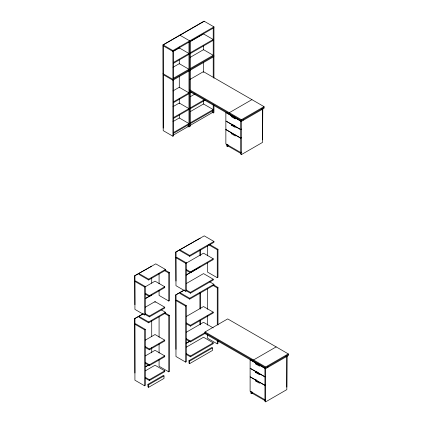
<?xml version="1.0" encoding="UTF-8"?>
<svg xmlns="http://www.w3.org/2000/svg" width="423" height="423" viewBox="0 0 423 423"><rect width="100%" height="100%" fill="white"/><g stroke="black" fill="none" stroke-linecap="round" stroke-linejoin="round"><path stroke-width="0.63" d="M163.199 128.1L162.998 44.849L204.045 21.15L213.943 26.866L213.943 78.271M204.246 21.266L163.199 44.965L163.199 130.617L172.896 136.217L173.626 135.794L173.626 79.815M162.998 44.849L172.896 50.564L213.943 26.866M213.943 27.707L172.896 51.405L163.199 45.806M173.023 51.516L179.278 47.905L188.975 53.504L173.626 62.366M190.419 41.475L203.521 33.909L213.218 39.508L190.429 52.663M173.626 63.207L188.975 54.345M190.429 53.504L213.218 40.349M173.023 67.283L179.278 63.672L188.975 69.272L173.626 78.133M190.419 57.242L203.521 49.676L213.218 55.276L190.429 68.431M213.943 55.693L172.896 79.392L162.998 73.681M213.943 56.534L172.896 80.233L163.199 74.638M189.864 79.487L203.442 71.651L264.042 106.638L264.042 108.32L241.417 121.38L189.959 91.669M173.023 90.892L179.278 87.281L188.975 92.875L173.626 101.742M173.626 102.578L188.975 93.716M190.429 92.875L191.571 92.219M173.023 106.659L179.278 103.048L188.975 108.642L173.626 117.509M190.419 96.618L194.977 93.985M190.429 107.807L204.674 99.585M173.626 118.35L188.975 109.483M190.429 108.648L205.24 100.092M173.023 121.586L179.278 117.975L188.975 123.574L173.626 132.436M190.419 111.545L203.521 103.979L213.218 109.578L190.429 122.733M173.626 133.277L188.975 124.415M190.429 123.574L213.218 110.419M173.467 135.048L188.251 126.514L188.251 124.621M190.271 125.345L212.489 112.518L212.489 110.63M187.833 126.276L188.975 126.932L190.429 126.091L190.429 70.112M212.076 112.28L213.218 112.936L213.943 112.518L213.943 105.274M251.923 99.643L229.298 112.703L229.298 113.544M241.417 129.078L240.692 129.496L225.861 120.936L225.861 112.539L231.254 115.653L231.254 116.589L231.984 116.166L235.521 118.207M241.417 137.618L240.692 138.035L225.861 129.475L225.861 121.078L231.254 124.193L231.254 125.123L231.984 124.706L235.521 126.747M189.943 89.983L241.417 119.698L264.042 106.638M264.042 107.479L241.417 120.539L189.943 90.823M241.417 152.079L240.692 152.497L225.861 143.936L225.861 129.612L226.591 129.195M231.254 116.589L235.294 118.921L235.294 117.985L240.692 121.1L241.417 120.682M225.861 129.612L231.254 132.727L231.254 133.663L231.984 133.24L235.521 135.281M231.254 125.123L235.294 127.455L235.294 126.525L240.692 129.639L241.417 129.216M231.254 133.663L235.294 135.995L235.294 135.059L240.692 138.173L241.417 137.755M226.591 144.084L226.591 146.035L227.315 146.453L228.462 145.798M262.588 139.854L262.789 108.859M240.692 138.173L240.692 154.178L241.417 154.596L262.588 142.371L262.588 108.975M134.921 304.724L134.715 275.775L151.725 266.189M175.968 281.025L175.767 252.076L200.206 238.197M134.715 275.775L155.764 263.857L165.462 269.451L165.462 270.292L148.658 279.994L138.961 274.4L138.961 273.559L148.658 279.159L165.462 269.451M175.767 252.076L204.246 235.865L213.943 241.464L213.943 242.3L189.705 256.296L180.008 250.702L180.008 249.861L189.705 255.46L213.943 241.464M145.343 286.572L135.646 280.978L134.921 281.395L144.613 286.995L145.343 286.572L145.343 314.564L144.613 314.987L134.921 309.387L134.921 275.891M164.214 270.413L168.777 273.047L169.501 272.624L169.501 300.616L168.777 301.039L159.08 295.439L159.08 290.231M186.39 262.873L176.692 257.279L175.968 257.697L185.665 263.296L186.39 262.873L186.39 290.865L185.665 291.288L175.968 285.689L175.968 252.193M145.375 286.741L155.04 281.163L164.737 286.762L164.737 287.603L149.382 296.465L145.39 294.159M186.432 263.037L203.521 253.171L213.218 258.77L213.218 259.611L190.429 272.766L186.437 270.461M208.703 244.78L217.258 249.718L217.982 249.3L217.982 277.292L217.258 277.71L207.561 272.111L207.561 262.35M145.39 293.319L149.382 295.624L164.737 286.762M186.437 269.62L190.429 271.926L213.218 258.77M145.924 298.136L149.842 295.873M186.474 274.723L189.293 273.094M190.424 272.444L196.061 269.192M145.565 298.575L151.725 295.016M186.115 275.167L200.005 266.913M145.375 307.177L155.04 301.594L164.737 307.193L164.737 308.034L149.382 316.896L145.39 314.59M186.432 283.473L203.521 273.607L213.218 279.201L213.218 280.042L190.429 293.197L186.437 290.892M134.921 373.017L134.715 318.598L143.122 313.75M175.968 349.319L175.767 294.9L184.222 290.019M134.715 318.598L143.439 313.797M175.767 294.9L184.423 290.136M145.39 313.755L149.382 316.06L164.737 307.193M186.437 290.056L190.429 292.362L213.218 279.201M148.658 321.982L165.462 312.28L165.462 313.12L148.658 322.823L138.961 317.224L138.961 316.383L148.658 321.982L148.658 322.823M189.705 298.284L213.943 284.288L213.943 285.128L189.705 299.124L180.008 293.525L180.008 292.684L189.705 298.284L189.705 299.124M145.343 329.401L135.646 323.801L134.921 324.224L144.613 329.818L145.343 329.401L145.343 385.385L144.613 385.802L134.921 380.203L134.921 318.715M164.214 313.237L168.777 315.87L169.501 315.452L169.501 371.431L168.777 371.854L159.08 366.255L159.08 359.672M186.39 305.702L176.692 300.103L175.968 300.526L185.665 306.12L186.39 305.702L186.39 361.681L185.665 362.104L175.968 356.504L175.968 295.016M212.695 285.245L217.258 287.883L217.982 287.46L217.982 325.001M145.375 340.113L155.04 334.53L164.737 340.129L164.737 340.97L149.382 349.832L145.39 347.526M186.432 316.409L203.521 306.543L213.218 312.142L213.218 312.978L190.429 326.133L186.437 323.828M145.39 346.691L149.382 348.996L164.737 340.129M186.437 322.992L190.429 325.298L213.218 312.142M145.375 355.88L155.04 350.302L164.737 355.896L164.737 356.737L149.382 365.604L145.39 363.299M186.432 332.177L203.521 322.31L213.218 327.91M205.055 331.965L227.68 318.905L288.285 353.892L288.285 355.574L265.66 368.634L205.055 333.647L205.055 331.965L265.66 366.953L288.285 353.892M145.364 366.757L148.722 364.816M186.474 343.021L189.858 341.065M145.565 366.873L148.922 364.933M186.115 343.46L190.059 341.187M145.39 362.458L149.382 364.763L164.737 355.896M186.437 338.76L190.429 341.065L205.24 332.515M186.437 339.6L190.429 341.906L205.24 333.35M145.375 370.812L155.04 365.229L164.737 370.828L164.737 371.669L149.382 380.531L145.39 378.225M186.432 347.103L203.521 337.237L213.218 342.836L213.218 343.677L190.429 356.832L186.437 354.527M145.39 377.385L149.382 379.69L164.737 370.828M186.437 353.686L190.429 355.992L213.218 342.836M207.561 334.974L207.561 338.263L217.258 343.862L217.982 343.444L217.982 340.811M147.928 384.354L163.283 375.492L164.008 375.91L164.008 378.432L148.658 387.294L147.928 386.876L147.928 384.354L148.658 384.777L164.008 375.91M188.975 360.655L211.764 347.5L212.489 347.923L212.489 350.44L189.705 363.595L188.975 363.177L188.975 360.655L189.705 361.078L212.489 347.923M276.161 346.897L253.536 359.957L253.536 360.798M265.66 376.333L264.93 376.75L250.104 368.19L250.104 359.793L255.497 362.908L255.497 363.838L256.222 363.42L259.759 365.461M265.66 384.867L264.93 385.29L250.104 376.729L250.104 368.333L255.497 371.447L255.497 372.377L256.222 371.96L259.759 374.001M288.285 354.733L265.66 367.793L205.055 332.806M265.66 399.333L264.93 399.751L250.104 391.19L250.104 376.867L255.497 379.981L256.222 379.563M255.497 379.981L255.497 380.917L256.222 380.494L259.759 382.535M255.497 372.377L259.537 374.709L259.537 373.779L264.93 376.893L265.66 376.47M255.497 380.917L259.537 383.249L259.537 382.313L264.93 385.427L265.66 385.009M250.828 391.333L250.828 393.29L251.558 393.707L252.7 393.046M286.826 387.108L287.032 356.113M264.93 385.427L264.93 401.432L265.66 401.85L286.826 389.625L286.826 356.229M179.807 35.146L189.705 40.862L189.705 126.514M231.809 115.601L234.612 117.219M231.767 116.272L235.125 118.213M231.809 124.14L235.167 126.075M231.767 124.811L235.125 126.752M240.861 153.433L228.045 146.035L228.045 144.777M209.427 244.362L217.982 249.3M209.38 281.655L213.943 284.288M213.419 284.827L217.982 287.46M164.938 269.99L169.501 272.624M256.613 363.177L259.971 365.118M256.005 363.526L258.247 364.822M255.497 363.838L259.537 366.175L259.537 365.239L264.93 368.354L264.93 376.75M161.47 309.974L165.462 312.28M164.938 312.819L169.501 315.452M256.613 371.717L258.289 372.684M256.005 372.066L258.802 373.678M256.565 381.16L257.686 381.805M265.099 400.687L252.288 393.29L252.288 392.031M286.101 355.992L286.101 356.832M267.838 366.535L267.838 367.375M265.66 366.953L265.66 401.85M264.93 376.893L264.93 385.29M261.858 108.737L261.858 109.578M251.923 359.862L251.923 360.703M251.558 391.756L251.558 393.707M243.6 119.281L243.6 120.121M241.417 119.698L241.417 154.596M240.692 121.1L240.692 129.496M240.692 129.639L240.692 138.035M227.68 112.608L227.68 113.449M227.315 144.502L227.315 146.453M217.258 249.718L217.258 277.71M217.258 287.883L217.258 324.764M217.258 340.568L217.258 343.862M213.218 28.124L213.218 56.116M213.218 56.957L213.218 77.372M213.218 104.375L213.218 112.936M207.561 245.425L207.561 255.841M207.561 288.211L207.561 309.287M207.561 315.87L207.561 325.091M203.521 45.309L203.521 49.866M203.521 62.551L203.521 72.433M203.521 100.753L203.521 104.047M200.206 249.993L200.206 255.889M200.206 292.801L200.206 309.155M200.206 320.28L200.206 324.859M200.005 249.877L200.005 255.117M200.005 292.684L200.005 308.383M200.005 320.163L200.005 324.087M190.429 41.28L190.429 69.272M190.429 271.926L190.429 272.766M190.429 292.362L190.429 293.197M190.429 325.298L190.429 326.133M190.429 341.065L190.429 341.906M190.429 355.992L190.429 356.832M189.705 255.46L189.705 256.296M189.705 361.078L189.705 363.595M188.975 42.12L188.975 70.112M188.975 70.953L188.975 126.932M185.665 263.296L185.665 291.288M185.665 306.12L185.665 362.104M179.278 46.937L179.278 48.238M179.278 59.305L179.278 63.862M179.278 76.547L179.278 87.746M179.278 98.94L179.278 103.55M179.278 114.749L179.278 118.043M173.626 50.982L173.626 78.974M172.896 50.564L172.896 136.217M168.777 273.047L168.777 301.039M168.777 315.87L168.777 371.854M159.08 273.306L159.08 283.722M159.08 316.859L159.08 337.274M159.08 343.862L159.08 353.083M155.04 301.594L155.04 302.434M151.725 277.98L151.725 283.225M151.725 320.793L151.725 336.491M151.725 347.616L151.725 352.851M149.382 295.624L149.382 296.465M149.382 316.06L149.382 316.896M149.382 348.996L149.382 349.832M149.382 364.763L149.382 365.604M149.382 379.69L149.382 380.531M148.658 279.159L148.658 279.994M148.658 384.777L148.658 387.294M144.613 286.995L144.613 314.987M144.613 329.818L144.613 385.802"/></g></svg>
